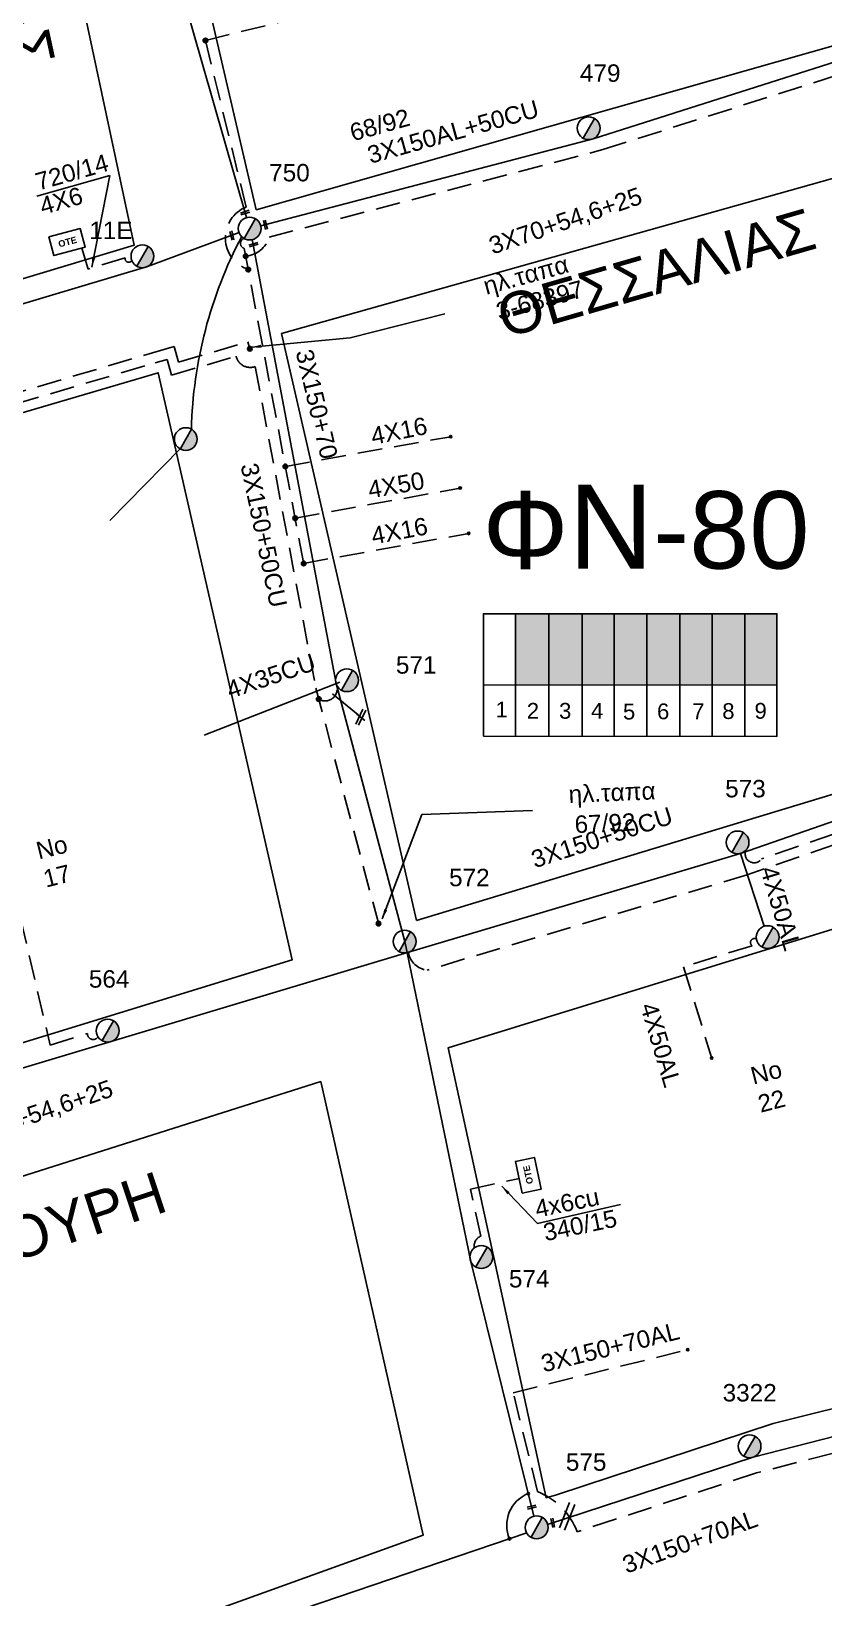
# Model space of a CAD drawing. Header units: millimetres. Extents: x 771 to 3391, y 686 to 1835.
# Drawn here: x 2489.1 to 2571, y 1500.6 to 1662.5 of the extents above; entities that cross this region are included whole.
import ezdxf

# ---------------------------------------------------------------- set-up
doc = ezdxf.new("R2010")
doc.units = ezdxf.units.MM
doc.linetypes.add('DASHED', pattern=[19.05, 12.7, -6.35])
for name, color, linetype in [('Pillar OTE', 7, 'Continuous'), ('Άγνωστα', 7, 'Continuous'), ('Γυμνά εναέρια ΧΤ (3Φ)   4x35CU', 7, 'Continuous'), ('Γυμνά εναέρια ΧΤ (3Φ)   4x50CU', 7, 'Continuous'), ('Γυμνά εναέρια ΧΤ και ΦΟΠ (3Φ)   4x50+16AL', 7, 'Continuous'), ('Εναέρια παροχή ΧΤ 4x16', 7, 'SYN_LINE'), ('Επιγραφές - Σχήματα', 7, 'Continuous'), ('Καλωδια ΧΤ  3X95+50', 7, 'Continuous'), ('Καλώδια ΧΤ   3x150+50CU', 7, 'DASHED'), ('Καλώδια ΧΤ   3x150+70AL', 7, 'DASHED'), ('Καλώδια ΧΤ   3x150AL+50CU', 7, 'DASHED'), ('Μηχανική τομή', 7, 'Continuous'), ('Στύλος ΦΜ', 7, 'Continuous'), ('Στύλος ΦΜ @ 1', 7, 'Continuous'), ('Συνδέσεις', 7, 'Continuous'), ('Συνεστραμμένα ΧΤ   3x70+54.6+25 AL', 7, 'SYN_LINE'), ('Τομή', 7, 'Continuous'), ('Υπόβαθρο ΔΕΗ', 7, 'Continuous'), ('Υπόγεια καλώδια Παροχών ΧΤ   4x16AL', 7, 'DASHED'), ('Υπόγεια καλώδια Παροχών ΧΤ   4x50AL', 7, 'DASHED'), ('Υπόγεια καλώδια Παροχών ΧΤ   4x6', 7, 'DASHED')]:
    doc.layers.add(name, color=color, linetype=linetype)
doc.styles.add('arial', font='ARIAL.TTF')
doc.styles.get("Standard").update_dxf_attribs({"font": 'ARIAL.TTF'})
doc.linetypes.add('SYN_LINE', pattern='A,0.5,-0.0001,["/\\/\\/\\/",Standard,S=0.1,R=0,X=0,Y=-0.05],-0.25', length=0.7501)
doc.dimstyles.new('ISO-25', dxfattribs={"dimtxt": 2.5, "dimasz": 2.5, "dimexe": 1.25, "dimexo": 0.625, "dimtad": 1, "dimtxsty": 'Standard', "dimcen": 2.5, "dimadec": 0, "dimazin": 0, "dimtfac": 1, "dimtmove": 0, "dimatfit": 3, "dimfxl": 1, "dimarcsym": 0})

# ---------------------------------------------------------------- blocks, each defined once
blk = doc.blocks.new('ΥΠΑΡΧΩΝ ΤΣΙΜΕΝΤΕΝΙΟΣ ΣΤΥΛΟΣ')
at = {"layer": 'Στύλος ΦΜ'}
blk.add_hatch(color=7, dxfattribs=at).paths.add_polyline_path([(-1.29, -2.28, 0.574793), (2.62, 0, 0.268822), (1.3, 2.27)])
at = {"layer": 'Στύλος ΦΜ', "color": 7}
blk.add_line((-1.29, -2.28), (1.3, 2.27), dxfattribs=at)
blk.add_circle((0, 0), 2.62, dxfattribs=at)
at = {"layer": 'Στύλος ΦΜ', "flags": 4}
for tag, p in [('ΑΡΙΘΜΟΣ', (-4.68, 8.05)), ('ΤΥΠΟΣ', (-4.91, 3.03))]:
    blk.add_attdef(tag, p, '', height=4, dxfattribs=at)
blk = doc.blocks.new('ΜΗΧΑΝΙΚΗ ΤΟΜΗ')
at = {"layer": 'Μηχανική τομή', "ltscale": 40}
for p, q in [((-1.89, 0.78), (1.89, 0.78)), ((1.89, 0), (-1.89, 0))]:
    blk.add_line(p, q, dxfattribs=at)
blk = doc.blocks.new('_ΣΥΝΔΕΣΗ')
at = {"layer": 'Συνδέσεις', "linetype": 'SYN_LINE', "ltscale": 40}
blk.add_hatch(color=256, dxfattribs=at).paths.add_polyline_path([(0.5, -0.01, 1), (-0.5, -0.01, 1)])
at = {"layer": 'Συνδέσεις'}
blk.add_circle((0, -0.01), 0.5, dxfattribs=at)
blk = doc.blocks.new('ΤΟΜΗ')
at = {"layer": 'Τομή', "ltscale": 40}
for p, q in [((-5.68, 0), (5.68, 0)), ((5.68, -2.33), (-5.68, -2.33))]:
    blk.add_line(p, q, dxfattribs=at)
blk = doc.blocks.new('τομή_')
at = {"layer": 'Επιγραφές - Σχήματα'}
for p, q in [((-1.29, -0.22), (0.13, 0.75)), ((-1.08, -0.46), (0.34, 0.51)), ((-0.66, 0.62), (-0.29, -0.37))]:
    blk.add_line(p, q, dxfattribs=at)
blk = doc.blocks.new('PILLAR ΟΤΕ')
at = {"layer": 'Pillar OTE', "ltscale": 40}
blk.add_lwpolyline([(-3.31, 2.02), (3.39, 2.02), (3.39, -1.99), (-3.31, -1.99)], close=True, dxfattribs=at)
at = {"layer": 'Pillar OTE', "insert": (-1.81, 0.71), "char_height": 1.3575, "width": 109.961, "attachment_point": 1}
blk.add_mtext('{\\fArial|b1|i0|c161|p34;OTE}', dxfattribs=at)

msp = doc.modelspace()

# ---------------------------------------------------------------- hatches: boundary and pattern name
at = {"layer": 'Καλώδια ΧΤ   3x150+50CU', "linetype": 'DASHED', "ltscale": 0.2}
h = msp.add_hatch(color=133, dxfattribs=at)
h.dxf.hatch_style = 1
h.paths.add_polyline_path([(2542.64131, 1602.31636), (2539.20143, 1602.31657), (2539.20097, 1594.95598), (2542.64085, 1594.95264)])
h = msp.add_hatch(color=62, dxfattribs=at)
h.dxf.hatch_style = 1
h.paths.add_polyline_path([(2546.08088, 1602.31614), (2542.64131, 1602.31636), (2542.64085, 1594.95264), (2546.08042, 1594.9493)])
h = msp.add_hatch(color=1, dxfattribs=at)
h.dxf.hatch_style = 1
h.paths.add_polyline_path([(2549.37843, 1602.31594), (2546.08088, 1602.31614), (2546.08042, 1594.9493), (2549.37797, 1594.9461)])
h = msp.add_hatch(color=173, dxfattribs=at)
h.dxf.hatch_style = 1
h.paths.add_polyline_path([(2552.76443, 1602.31572), (2549.37843, 1602.31594), (2549.37797, 1594.9461), (2552.76397, 1594.94281)])
h = msp.add_hatch(color=151, dxfattribs=at)
h.dxf.hatch_style = 1
h.paths.add_polyline_path([(2556.16108, 1602.31551), (2552.76443, 1602.31572), (2552.76397, 1594.94281), (2556.16061, 1594.93951)])
h = msp.add_hatch(color=30, dxfattribs=at)
h.dxf.hatch_style = 1
h.paths.add_polyline_path([(2559.49812, 1602.3153), (2556.16108, 1602.31551), (2556.16061, 1594.93951), (2559.49766, 1594.93627)])
h = msp.add_hatch(color=6, dxfattribs=at)
h.dxf.hatch_style = 1
h.paths.add_polyline_path([(2562.8865, 1602.31509), (2559.49812, 1602.3153), (2559.49766, 1594.93627), (2562.88604, 1594.93298)])
h = msp.add_hatch(color=2, dxfattribs=at)
h.dxf.hatch_style = 1
h.paths.add_polyline_path([(2566.2066, 1602.31488), (2562.8865, 1602.31509), (2562.88604, 1594.93298), (2566.20614, 1594.92976)])

# ---------------------------------------------------------------- linework, layer by layer
at = {"layer": 'Pillar OTE', "ltscale": 40}
for points in [[(2535.87273, 1589.67649), (2535.87352, 1602.31678), (2566.2066, 1602.31488), (2566.20581, 1589.64713), (2535.87273, 1589.67742)], [(2539.20064, 1589.6741), (2539.20143, 1602.31657)], [(2542.64052, 1589.67066), (2542.64131, 1602.31636)], [(2546.08008, 1589.66723), (2546.08088, 1602.31614)], [(2549.37764, 1589.66394), (2549.37843, 1602.31594)], [(2552.76364, 1589.66055), (2552.76443, 1602.31572)], [(2556.16028, 1589.65716), (2556.16108, 1602.31551)], [(2559.49733, 1589.65383), (2559.49812, 1602.3153)], [(2562.88571, 1589.65045), (2562.8865, 1602.31509)], [(2535.87306, 1594.95921), (2566.20614, 1594.92976)]]:
    msp.add_lwpolyline(points, dxfattribs=at)
at = {"layer": 'Άγνωστα', "color": 173, "ltscale": 20}
msp.add_lwpolyline([(2504.52404, 1619.34927), (2497.2708, 1611.95729)], dxfattribs=at)
at = {"layer": 'Γυμνά εναέρια ΧΤ (3Φ)   4x35CU', "color": 30}
msp.add_lwpolyline([(2507.01066, 1589.7536), (2521.02677, 1595.25136)], dxfattribs=at)
at = {"layer": 'Γυμνά εναέρια ΧΤ (3Φ)   4x50CU', "color": 6, "linetype": 'Continuous', "ltscale": 0.2}
msp.add_lwpolyline([(2562.43328, 1577.54349), (2564.87827, 1570.01308)], dxfattribs=at)
at = {"layer": 'Γυμνά εναέρια ΧΤ (3Φ)   4x50CU', "color": 173, "linetype": 'Continuous', "ltscale": 0.2}
msp.add_arc((2550.41223, 1620.36094), 44.72898, 152.0885037, 178.6777898, dxfattribs=at)
at = {"layer": 'Γυμνά εναέρια ΧΤ και ΦΟΠ (3Φ)   4x50+16AL', "color": 30, "linetype": 'Continuous', "ltscale": 0.2}
for points in [[(2511.98454, 1640.98946), (2520.6411, 1595.10009), (2527.7369, 1568.43732), (2534.5798, 1535.35555), (2541.08738, 1509.02878)], [(2540.34225, 1507.31022), (2497.86317, 1492.89241), (2456.10773, 1477.7831)]]:
    msp.add_lwpolyline(points, dxfattribs=at)
at = {"layer": 'Γυμνά εναέρια ΧΤ και ΦΟΠ (3Φ)   4x50+16AL', "color": 151, "linetype": 'Continuous', "ltscale": 0.2}
msp.add_lwpolyline([(2542.51056, 1508.17912), (2563.75422, 1515.15144), (2597.91577, 1523.90678), (2621.01566, 1529.98718), (2644.7297, 1534.58988), (2683.43993, 1543.72617), (2716.89799, 1551.90203)], dxfattribs=at)
at = {"layer": 'Καλωδια ΧΤ  3X95+50', "color": 6, "linetype": 'DASHED', "ltscale": 0.2}
msp.add_lwpolyline([(2487.19329, 1574.40275), (2491.0912, 1557.73137), (2494.95034, 1558.91824, 0.764872574), (2496.04709, 1558.58819)], format="xyb", dxfattribs=at)
at = {"layer": 'Καλώδια ΧΤ   3x150+50CU', "color": 62, "linetype": 'DASHED', "ltscale": 0.2}
msp.add_lwpolyline([(2511.29875, 1639.29596, 0.325360479), (2513.71246, 1641.25852), (2548.21553, 1650.28904), (2580.14805, 1660.4381, 0.410838866), (2581.33513, 1661.39855)], format="xyb", dxfattribs=at)
at = {"layer": 'Καλώδια ΧΤ   3x150+50CU', "color": 30, "linetype": 'DASHED', "ltscale": 0.2}
msp.add_lwpolyline([(2454.10952, 1614.18065), (2457.18909, 1615.08637), (2457.18909, 1615.08637), (2457.18909, 1615.08637), (2456.88718, 1616.11289), (2501.65852, 1629.28039), (2503.89515, 1629.93819), (2504.3721, 1628.31651), (2511.52422, 1630.41999), (2511.73203, 1629.71343)], dxfattribs=at)
at = {"layer": 'Καλώδια ΧΤ   3x150+50CU', "color": 1, "linetype": 'DASHED', "ltscale": 0.2}
msp.add_lwpolyline([(2458.92013, 1613.07941), (2458.21561, 1615.38828), (2501.96043, 1628.25386), (2503.17053, 1628.60976), (2503.64748, 1626.98808), (2510.31305, 1628.94846, 0.453593431), (2512.28202, 1627.86804), (2518.55281, 1594.62592), (2525.0849, 1570.0813)], format="xyb", dxfattribs=at)
at = {"layer": 'Καλώδια ΧΤ   3x150+50CU', "color": 30, "linetype": 'DASHED', "ltscale": 0.2}
msp.add_lwpolyline([(2590.69931, 1619.31949), (2598.09969, 1621.57769), (2605.23118, 1595.08587, -0.664637038), (2600.90356, 1588.41938), (2563.14453, 1575.33461), (2530.05423, 1565.48, -0.333211124), (2528.11413, 1567.32366)], format="xyb", dxfattribs=at)
at = {"layer": 'Καλώδια ΧΤ   3x150+50CU', "color": 6, "linetype": 'DASHED', "ltscale": 0.2}
for points in [[(2591.02474, 1618.22832), (2597.39128, 1620.09296), (2604.24837, 1594.6205, -0.713517788), (2600.83805, 1589.52911), (2564.61022, 1576.97494, -0.91829674), (2563.01103, 1577.89239)], [(2615.08637, 1439.7286), (2622.18471, 1442.51483), (2611.44004, 1470.29337), (2607.38537, 1477.92262, 0.475765592), (2601.39906, 1480.30333), (2594.86534, 1478.97772), (2586.68311, 1519.3068), (2564.09, 1513.51637), (2545.56822, 1507.43739, 0.209215752), (2541.47725, 1511.57691), (2538.94855, 1521.8069), (2557.07644, 1526.27196)]]:
    msp.add_lwpolyline(points, format="xyb", dxfattribs=at)
at = {"layer": 'Καλώδια ΧΤ   3x150+50CU', "color": 1, "linetype": 'DASHED', "ltscale": 0.2}
msp.add_arc((2519.51796, 1594.53675), 1.23064, 237.2350186, 16.3503957, dxfattribs=at)
at = {"layer": 'Καλώδια ΧΤ   3x150+70AL', "color": 62, "linetype": 'DASHED', "ltscale": 0.2}
for points in [[(2507.14148, 1661.57847), (2511.35917, 1644.36162, 0.701032988), (2511.56103, 1637.90556)], [(2511.13397, 1641.1115, 0.732824688), (2511.15138, 1640.07715), (2517.29145, 1607.52798)]]:
    msp.add_lwpolyline(points, format="xyb", dxfattribs=at)
at = {"layer": 'Συνεστραμμένα ΧΤ   3x70+54.6+25 AL', "color": 173, "linetype": 'SYN_LINE', "ltscale": 20}
for points in [[(2511.39723, 1643.27006), (2502.3651, 1674.76524), (2495.48218, 1710.47488), (2442.36801, 1696.15302), (2405.92725, 1684.27451)], [(2423.57818, 1616.0657), (2459.26565, 1625.7273), (2472.90022, 1629.78568), (2501.03892, 1638.16394)]]:
    msp.add_lwpolyline(points, dxfattribs=at)
at = {"layer": 'Συνεστραμμένα ΧΤ   3x70+54.6+25 AL', "color": 62, "linetype": 'SYN_LINE', "ltscale": 20}
msp.add_lwpolyline([(2512.85539, 1642.43036), (2547.22093, 1651.42489), (2580.76015, 1662.08461)], dxfattribs=at)
at = {"layer": 'Συνεστραμμένα ΧΤ   3x70+54.6+25 AL', "color": 173, "linetype": 'SYN_LINE', "ltscale": 8}
msp.add_lwpolyline([(2500.88654, 1638.11857), (2510.61078, 1641.7263)], dxfattribs=at)
at = {"layer": 'Συνεστραμμένα ΧΤ   3x70+54.6+25 AL', "color": 6, "linetype": 'SYN_LINE', "ltscale": 20}
msp.add_lwpolyline([(2441.30045, 1541.35169), (2461.55719, 1546.71762), (2478.86566, 1552.57645), (2497.51118, 1558.14219), (2528.02692, 1567.29768), (2562.43328, 1577.54349), (2601.44427, 1591.06211)], dxfattribs=at)
at = {"layer": 'Υπόβαθρο ΔΕΗ'}
for points in [[(2512.38201, 1644.06018), (2579.76628, 1663.22335), (2560.50549, 1727.27225), (2497.16125, 1709.61017), (2512.38201, 1644.06018)], [(2406.33143, 1682.7349), (2485.73196, 1706.22012), (2499.7762, 1640.42795), (2423.50868, 1617.42035), (2406.33143, 1682.7349)], [(2528.95098, 1570.62706), (2600.64629, 1592.3648), (2583.22955, 1650.47871), (2515.00346, 1631.28658), (2528.95098, 1570.62706)], [(2497.24771, 1647.61806), (2489.72872, 1645.4716)], [(2522.11027, 1630.84752), (2531.88052, 1633.30484)], [(2425.69075, 1604.70722), (2502.26233, 1627.22734), (2516.11736, 1566.5518), (2441.15014, 1543.49601), (2425.69075, 1604.70722)], [(2522.91868, 1591.85665), (2520.26923, 1594.0584)], [(2529.48921, 1581.58089), (2540.93732, 1581.97173)], [(2543.41857, 1511.26466), (2565.82512, 1518.62279), (2598.58411, 1526.8026), (2619.04331, 1531.31906), (2604.71494, 1579.81074), (2532.22622, 1557.4442), (2542.35631, 1510.94092), (2543.41857, 1511.26466)], [(2444.26421, 1530.24786), (2519.06546, 1553.97058), (2529.62762, 1507.06343), (2496.778, 1495.21582), (2456.86167, 1480.01556), (2444.26421, 1530.24786)], [(2541.44795, 1539.30885), (2550.05135, 1541.24696)]]:
    msp.add_lwpolyline(points, dxfattribs=at)
msp.add_arc((2541.80248, 1508.10469), 3.52295, 111.5914929, 203.3552004, dxfattribs=at)
at = {"layer": 'Υπόγεια καλώδια Παροχών ΧΤ   4x16AL', "color": 62, "linetype": 'DASHED', "ltscale": 0.2}
for points in [[(2515.39987, 1617.55545), (2532.49296, 1620.62164)], [(2517.29145, 1607.52798), (2534.34934, 1610.62101)]]:
    msp.add_lwpolyline(points, dxfattribs=at)
at = {"layer": 'Υπόγεια καλώδια Παροχών ΧΤ   4x50AL', "color": 62, "ltscale": 0.2}
msp.add_lwpolyline([(2507.14148, 1661.57847), (2507.14148, 1661.57847), (2523.33977, 1665.54663)], dxfattribs=at)
at = {"layer": 'Υπόγεια καλώδια Παροχών ΧΤ   4x50AL', "color": 62, "linetype": 'DASHED', "ltscale": 0.2}
msp.add_lwpolyline([(2516.41153, 1612.19254), (2533.46952, 1615.3107)], dxfattribs=at)
at = {"layer": 'Υπόγεια καλώδια Παροχών ΧΤ   4x50AL', "color": 6, "linetype": 'DASHED', "ltscale": 0.2}
msp.add_lwpolyline([(2564.07756, 1568.7161, 0.911642564), (2563.64205, 1568.00831), (2556.55779, 1565.82245), (2559.48592, 1556.33256)], format="xyb", dxfattribs=at)
at = {"layer": 'Υπόγεια καλώδια Παροχών ΧΤ   4x6', "color": 173, "linetype": 'DASHED', "ltscale": 0.2}
msp.add_lwpolyline([(2499.53193, 1638.83496, -0.877605157), (2498.84828, 1639.10351), (2495.01874, 1637.94826), (2494.36729, 1640.10773)], format="xyb", dxfattribs=at)
at = {"layer": 'Υπόγεια καλώδια Παροχών ΧΤ   4x6', "color": 30, "linetype": 'DASHED', "ltscale": 0.2}
msp.add_lwpolyline([(2534.94063, 1536.76194, -0.377030249), (2535.59836, 1537.97923), (2534.5356, 1542.85793), (2539.60254, 1543.9617)], format="xyb", dxfattribs=at)

# ---------------------------------------------------------------- block references
at = {"layer": 'Pillar OTE', "xscale": 0.5, "yscale": 0.5, "zscale": 0.5}
for p, rotation in [((2492.8265, 1640.72237), 14.92230985789626), ((2540.52081, 1544.26776), 102.1125347953997)]:
    msp.add_blockref('PILLAR ΟΤΕ', p, dxfattribs=dict(at, rotation=rotation))
at = {"layer": 'Επιγραφές - Σχήματα', "rotation": 29.93829265494572}
msp.add_blockref('τομή_', (2523.68073, 1591.74807), dxfattribs=at)
at = {"layer": 'Μηχανική τομή'}
for p, xscale, yscale, zscale, rotation in [((2511.26589, 1643.69315), 0.25, 0.25, 0.25, 17.06334341643195), ((2509.96998, 1641.42531), 0.249999999999919, 0.249999999999919, 0.249999999999919, 103.0082125679668), ((2513.43685, 1642.54618), 0.249999999999919, 0.249999999999919, 0.249999999999919, 103.0082125679668), ((2512.14955, 1640.38352), 0.25, 0.25, 0.25, 17.06334341643195), ((2540.89017, 1509.88429), 0.25, 0.25, 0.25, 13.8843339054745), ((2543.13054, 1508.36413), 0.249999999999919, 0.249999999999919, 0.249999999999919, 101.9462952040658)]:
    msp.add_blockref('ΜΗΧΑΝΙΚΗ ΤΟΜΗ', p, dxfattribs=dict(at, xscale=xscale, yscale=yscale, zscale=zscale, rotation=rotation))
at = {"layer": 'Στύλος ΦΜ @ 1', "ltscale": 40}
ref = msp.add_blockref('ΥΠΑΡΧΩΝ ΤΣΙΜΕΝΤΕΝΙΟΣ ΣΤΥΛΟΣ', (2581.88259, 1662.44135), dxfattribs=dict(at, xscale=0.4499999999998181, yscale=0.4499999999998181, zscale=0.4499999999998181))
ref.add_attrib('ΤΥΠΟΣ', '2640', (2567.67125, 1665.33559), dxfattribs={"layer": 'Στύλος ΦΜ', "height": 1.8, "flags": 4})
ref = msp.add_blockref('ΥΠΑΡΧΩΝ ΤΣΙΜΕΝΤΕΝΙΟΣ ΣΤΥΛΟΣ', (2546.75065, 1652.50469), dxfattribs=dict(at, xscale=0.4499999999998181, yscale=0.4499999999998181, zscale=0.4499999999998181))
ref.add_attrib('ΤΥΠΟΣ', '479', (2545.8445, 1657.30439), dxfattribs={"layer": 'Στύλος ΦΜ', "height": 1.8, "flags": 4})
ref = msp.add_blockref('ΥΠΑΡΧΩΝ ΤΣΙΜΕΝΤΕΝΙΟΣ ΣΤΥΛΟΣ', (2511.715, 1642.13597), dxfattribs=dict(at, xscale=0.4499999999998181, yscale=0.4499999999998181, zscale=0.4499999999998181))
ref.add_attrib('ΤΥΠΟΣ', '750', (2513.72687, 1647.01213), dxfattribs={"layer": 'Στύλος ΦΜ', "height": 1.8, "flags": 4})
ref = msp.add_blockref('ΥΠΑΡΧΩΝ ΤΣΙΜΕΝΤΕΝΙΟΣ ΣΤΥΛΟΣ', (2500.6274, 1639.26748), dxfattribs=dict(at, xscale=0.4499999999998181, yscale=0.4499999999998181, zscale=0.4499999999998181))
ref.add_attrib('ΑΡΙΘΜΟΣ', '11Ε', (2495.13103, 1641.04561), dxfattribs={"layer": 'Στύλος ΦΜ', "height": 1.8, "flags": 4})
at = {"layer": 'Στύλος ΦΜ @ 1', "ltscale": 40, "xscale": 0.4499999999998181, "yscale": 0.4499999999998181, "zscale": 0.4499999999998181}
for p in [(2505.1096, 1620.37116), (2565.24198, 1568.89288)]:
    msp.add_blockref('ΥΠΑΡΧΩΝ ΤΣΙΜΕΝΤΕΝΙΟΣ ΣΤΥΛΟΣ', p, dxfattribs=at)
at = {"layer": 'Στύλος ΦΜ @ 1', "ltscale": 40}
ref = msp.add_blockref('ΥΠΑΡΧΩΝ ΤΣΙΜΕΝΤΕΝΙΟΣ ΣΤΥΛΟΣ', (2521.76696, 1595.44592), dxfattribs=dict(at, xscale=0.4499999999998181, yscale=0.4499999999998181, zscale=0.4499999999998181))
ref.add_attrib('ΤΥΠΟΣ', '571', (2526.82594, 1596.1297), dxfattribs={"layer": 'Στύλος ΦΜ', "height": 1.8, "flags": 4})
ref = msp.add_blockref('ΥΠΑΡΧΩΝ ΤΣΙΜΕΝΤΕΝΙΟΣ ΣΤΥΛΟΣ', (2562.13885, 1578.68386), dxfattribs=dict(at, xscale=0.4499999999998181, yscale=0.4499999999998181, zscale=0.4499999999998181))
ref.add_attrib('ΤΥΠΟΣ', '573', (2560.85547, 1583.34222), dxfattribs={"layer": 'Στύλος ΦΜ', "height": 1.8, "flags": 4})
ref = msp.add_blockref('ΥΠΑΡΧΩΝ ΤΣΙΜΕΝΤΕΝΙΟΣ ΣΤΥΛΟΣ', (2527.73464, 1568.43861), dxfattribs=dict(at, xscale=0.4499999999998181, yscale=0.4499999999998181, zscale=0.4499999999998181))
ref.add_attrib('ΤΥΠΟΣ', '572', (2532.31931, 1574.15453), dxfattribs={"layer": 'Στύλος ΦΜ', "height": 1.8, "flags": 4})
ref = msp.add_blockref('ΥΠΑΡΧΩΝ ΤΣΙΜΕΝΤΕΝΙΟΣ ΣΤΥΛΟΣ', (2497.04002, 1559.22161), dxfattribs=dict(at, xscale=0.4499999999998181, yscale=0.4499999999998181, zscale=0.4499999999998181))
ref.add_attrib('ΤΥΠΟΣ', '564', (2495.09054, 1563.67448), dxfattribs={"layer": 'Στύλος ΦΜ', "height": 1.8, "flags": 4})
ref = msp.add_blockref('ΥΠΑΡΧΩΝ ΤΣΙΜΕΝΤΕΝΙΟΣ ΣΤΥΛΟΣ', (2535.65854, 1535.82827), dxfattribs=dict(at, xscale=0.4499999999998181, yscale=0.4499999999998181, zscale=0.4499999999998181))
ref.add_attrib('ΤΥΠΟΣ', '574', (2538.50541, 1532.68344), dxfattribs={"layer": 'Στύλος ΦΜ', "height": 1.8, "flags": 4})
ref = msp.add_blockref('ΥΠΑΡΧΩΝ ΤΣΙΜΕΝΤΕΝΙΟΣ ΣΤΥΛΟΣ', (2563.37905, 1516.26786), dxfattribs=dict(at, xscale=0.4499999999998181, yscale=0.4499999999998181, zscale=0.4499999999998181))
ref.add_attrib('ΤΥΠΟΣ', '3322', (2560.59228, 1520.90175), dxfattribs={"layer": 'Στύλος ΦΜ', "height": 1.8, "flags": 4})
ref = msp.add_blockref('ΥΠΑΡΧΩΝ ΤΣΙΜΕΝΤΕΝΙΟΣ ΣΤΥΛΟΣ', (2541.37, 1507.88543), dxfattribs=dict(at, xscale=0.4499999999998181, yscale=0.4499999999998181, zscale=0.4499999999998181))
ref.add_attrib('ΤΥΠΟΣ', '575', (2544.3923, 1513.73924), dxfattribs={"layer": 'Στύλος ΦΜ', "height": 1.8, "flags": 4})
at = {"layer": 'Συνδέσεις'}
for p, xscale, yscale, zscale in [((2507.14148, 1661.57847), 0.4777242751394019, 0.4777242751394019, 0.4777242751394019), ((2511.29875, 1639.29596), 0.4777242751394019, 0.4777242751394019, 0.4777242751394019), ((2511.56103, 1637.90556), 0.4777242751394019, 0.4777242751394019, 0.4777242751394019), ((2511.73203, 1629.71343), 0.4777242751394019, 0.4777242751394019, 0.4777242751394019), ((2532.49296, 1620.62164), 0.25, 0.25, 0.25), ((2515.39987, 1617.55545), 0.4777242751394019, 0.4777242751394019, 0.4777242751394019), ((2533.46952, 1615.3107), 0.25, 0.25, 0.25), ((2516.41153, 1612.19254), 0.4777242751394019, 0.4777242751394019, 0.4777242751394019), ((2534.34934, 1610.62101), 0.25, 0.25, 0.25), ((2517.29145, 1607.52798), 0.4777242751394019, 0.4777242751394019, 0.4777242751394019), ((2518.85194, 1593.50191), 0.4777242751394019, 0.4777242751394019, 0.4777242751394019), ((2525.02689, 1570.29928), 0.4777242751394019, 0.4777242751394019, 0.4777242751394019), ((2559.46508, 1556.40011), 0.25, 0.25, 0.25), ((2556.98986, 1526.25064), 0.25, 0.25, 0.25), ((2540.50609, 1511.38044), 0.25, 0.25, 0.25), ((2538.56819, 1506.70809), 0.25, 0.25, 0.25)]:
    msp.add_blockref('_ΣΥΝΔΕΣΗ', p, dxfattribs=dict(at, xscale=xscale, yscale=yscale, zscale=zscale))
at = {"layer": 'Τομή', "xscale": 0.2499999999998873, "yscale": 0.2499999999998873, "zscale": 0.2499999999998873, "rotation": 248.1909067709115}
msp.add_blockref('ΤΟΜΗ', (2544.7872, 1508.92633), dxfattribs=at)

# ---------------------------------------------------------------- texts
at = {"ltscale": 40, "char_height": 4, "width": 67.4273804, "attachment_point": 1, "style": 'arial'}
for s, insert, rotation in [('{\\H1.083x;EYPYTANIAΣ}', (2483.66949, 1696.28002), 282.2564646), ('{\\H1.083x;ΘEΣΣAΛIAΣ}', (2536.89151, 1634.95335), 16.0911347), ('{\\H1.083x;ΣYNT  ΣITOYPH}', (2458.93109, 1530.47732), 18.3073137)]:
    msp.add_mtext(s, dxfattribs=dict(at, insert=insert, rotation=rotation))
at = {"ltscale": 30, "char_height": 1.63441, "width": 11.2572904, "attachment_point": 1}
for s, insert in [('1', (2537.11889, 1593.23781)), ('2', (2540.35736, 1593.10435)), ('3', (2543.68794, 1593.10435)), ('4', (2546.99145, 1593.10435)), ('8', (2560.5575, 1593.0773)), ('9', (2563.88808, 1593.10435)), ('5', (2550.29496, 1593.02318)), ('6', (2553.81509, 1593.05024)), ('7', (2557.44354, 1593.05024))]:
    msp.add_mtext(s, dxfattribs=dict(at, insert=insert))
at = {"layer": 'Άγνωστα', "color": 7, "char_height": 1.8, "attachment_point": 1}
for s, gutter_width, insert, rotation in [('720/14', 1.44412, (2489.39314, 1647.78879), 15.8460991), ('4Χ6', 1.44412, (2489.83004, 1645.26831), 15.8460991), ('3X70+54,6+25', 12.5, (2536.24301, 1641.13863), 18.8177806), ('3X150+70', 12.5, (2518.20678, 1629.81171), 283.2559344), ('3X150+50CU', 12.5, (2512.52218, 1618.04251), 281.7557019), ('4X50', 12.5, (2523.80167, 1616.00407), 9.9486989), ('3X150+50CU', 12.5, (2540.62435, 1577.71652), 17.9765474), ('3X70+54,6+25', 12.5, (2481.56042, 1548.88065), 18.8177806)]:
    msp.add_mtext_dynamic_manual_height_columns(s, width=1.8, gutter_width=gutter_width, heights=[0.04535], dxfattribs=dict(at, insert=insert, rotation=rotation))
at = {"layer": 'Άγνωστα', "color": 7}
note = msp.add_mtext_dynamic_manual_height_columns('ηλ.ταπα\\P', width=1.8, gutter_width=12.5, heights=[0.04535, 0], dxfattribs=dict(at, insert=(2521.89419, 1633.22496), char_height=1.8, attachment_point=1, rotation=15.3497355))
for column, words in zip(note.columns.linked_columns, ['\\P']):
    column.text = words
note = msp.add_mtext_dynamic_manual_height_columns('3-68397\\P', width=1.8, gutter_width=12.5, heights=[0.04535, 0], dxfattribs=dict(at, insert=(2523.22062, 1630.60597), char_height=1.8, attachment_point=1, rotation=15.3497355))
for column, words in zip(note.columns.linked_columns, ['\\P']):
    column.text = words
note = msp.add_mtext_dynamic_manual_height_columns('ηλ.ταπα\\P', width=1.8, gutter_width=12.5, heights=[0.04535, 0], dxfattribs=dict(at, insert=(2530.34603, 1583.95218), char_height=1.8, attachment_point=1, rotation=2.4309439))
for column, words in zip(note.columns.linked_columns, ['\\P']):
    column.text = words
note = msp.add_mtext_dynamic_manual_height_columns('67/92\\P', width=1.8, gutter_width=12.5, heights=[0.04535, 0], dxfattribs=dict(at, insert=(2530.96882, 1580.84003), char_height=1.8, attachment_point=1, rotation=2.4309439))
note = msp.add_mtext_dynamic_manual_height_columns('No ', width=1.8, gutter_width=1.91924, heights=[0.04535, 0], dxfattribs=dict(at, insert=(2485.87821, 1577.75603), char_height=1.8, attachment_point=1, rotation=14.0928914))
for column, words in zip(note.columns.linked_columns, ['17']):
    column.text = words
note = msp.add_mtext_dynamic_manual_height_columns('No ', width=1.8, gutter_width=1.6744, heights=[0.04535, 0], dxfattribs=dict(at, insert=(2559.95429, 1554.51065), char_height=1.8, attachment_point=1, rotation=14.5258733))
for column, words in zip(note.columns.linked_columns, ['22']):
    column.text = words
at = {"layer": 'Γυμνά εναέρια ΧΤ (3Φ)   4x35CU', "color": 7, "insert": (2509.12151, 1595.23605), "char_height": 1.8, "attachment_point": 1, "rotation": 18.6403308}
msp.add_mtext_dynamic_manual_height_columns('4X35CU', width=1.8, gutter_width=12.5, heights=[0.04535], dxfattribs=at)
at = {"layer": 'Εναέρια παροχή ΧΤ 4x16', "color": 7, "char_height": 1.8, "attachment_point": 1}
for insert, rotation in [((2524.09131, 1621.53246), 11.3298622), ((2524.13735, 1611.23777), 10.6400203)]:
    msp.add_mtext_dynamic_manual_height_columns('4X16', width=1.8, gutter_width=12.5, heights=[0.04535], dxfattribs=dict(at, insert=insert, rotation=rotation))
at = {"layer": 'Καλώδια ΧΤ   3x150+70AL', "color": 7, "char_height": 1.8, "attachment_point": 1}
for insert, rotation in [((2541.66643, 1525.64753), 13.7853131), ((2550.04578, 1504.78301), 19.8539596)]:
    msp.add_mtext_dynamic_manual_height_columns('3X150+70AL', width=1.8, gutter_width=12.5, heights=[0.04535], dxfattribs=dict(at, insert=insert, rotation=rotation))
at = {"layer": 'Καλώδια ΧΤ   3x150AL+50CU', "color": 7, "char_height": 1.8, "attachment_point": 1, "rotation": 15.5938303}
for s, insert in [('3X150AL+50CU', (2523.70445, 1650.55482)), ('68/92', (2521.88758, 1652.87065))]:
    msp.add_mtext_dynamic_manual_height_columns(s, width=1.8, gutter_width=12.5, heights=[0.04535], dxfattribs=dict(at, insert=insert))
at = {"layer": 'Υπόβαθρο ΔΕΗ', "insert": (2535.76045, 1615.65267), "char_height": 8, "attachment_point": 1}
msp.add_mtext_dynamic_manual_height_columns('Φ{\\H1.0833x;N}-80', width=84.657329, gutter_width=12.5, heights=[0], dxfattribs=at)
at = {"layer": 'Υπόγεια καλώδια Παροχών ΧΤ   4x50AL', "color": 7, "char_height": 1.8, "attachment_point": 1, "rotation": 286.6108582}
for insert in [(2566.19673, 1576.41164), (2553.782, 1562.2987)]:
    msp.add_mtext_dynamic_manual_height_columns('4X50AL', width=1.8, gutter_width=12.5, heights=[0.04535], dxfattribs=dict(at, insert=insert))
at = {"layer": 'Υπόγεια καλώδια Παροχών ΧΤ   4x50AL', "color": 7, "ltscale": 0.2, "char_height": 1.8, "attachment_point": 1, "rotation": 11.5430099}
for s, insert in [('4x6cu', (2541.0502, 1541.65598)), ('340/15', (2541.90795, 1539.22733))]:
    msp.add_mtext_dynamic_manual_height_columns(s, width=1.8, gutter_width=12.5, heights=[0.11759], dxfattribs=dict(at, insert=insert))

# ---------------------------------------------------------------- leaders
at = {"layer": 'Επιγραφές - Σχήματα', "ltscale": 40}
for points in [[(2495.402, 1638.13258), (2497.24771, 1647.61806)], [(2511.90529, 1629.87071), (2522.11027, 1630.84752)], [(2525.41814, 1570.78213), (2529.48921, 1581.58089)], [(2537.77326, 1543.14135), (2541.44795, 1539.30885)]]:
    msp.add_leader(points, dimstyle='ISO-25', override={"dimasz": 1, "dimtad": 0}, dxfattribs=at)

doc.saveas('drawing.dxf')
